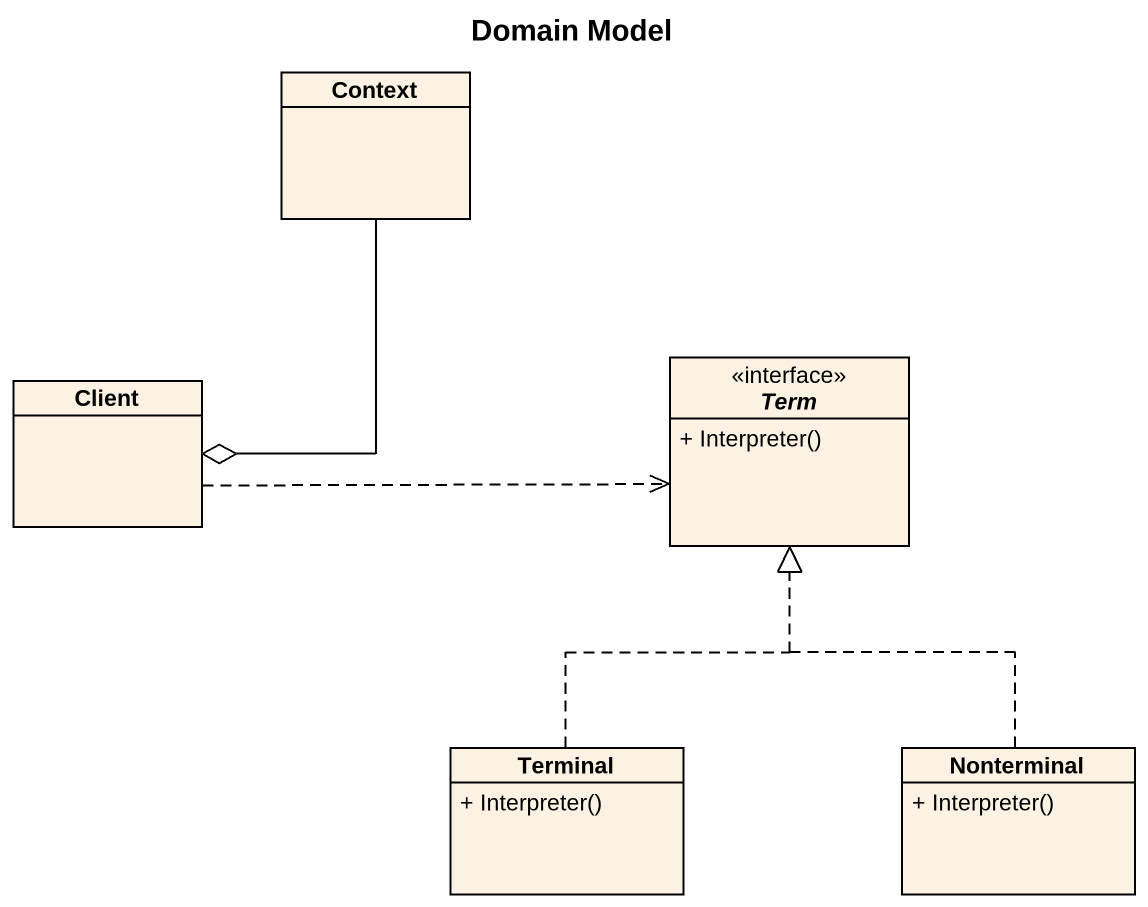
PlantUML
@startuml
title Domain Model
hide circle
hide empty members
skinparam classAttributeIconSize 0
class Context
class Client
interface Term {
  + Interpreter()
}
class Terminal {
  + Interpreter()
}
class Nonterminal {
  + Interpreter()
}
Context --o Client
Client .right.> Term
Terminal .up.|> Term
Nonterminal .up.|> Term
@enduml
